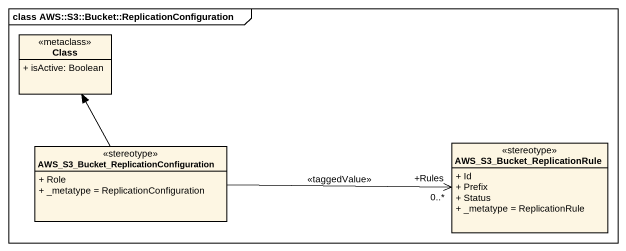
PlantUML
@startuml
mainframe class AWS::S3::Bucket::ReplicationConfiguration
hide circle
hide empty members
skinparam classAttributeIconSize 0
class "Class" as Class_ <<metaclass>> {
  + isActive: Boolean
}
class "AWS_S3_Bucket_ReplicationConfiguration" as AWS_S3_Bucket <<stereotype>> {
  + Role
  + _metatype = ReplicationConfiguration
}
class "AWS_S3_Bucket_ReplicationRule" as AWS_S3_Bucket_2 <<stereotype>> {
  + Id
  + Prefix
  + Status
  + _metatype = ReplicationRule
}
AWS_S3_Bucket -up-> Class_
AWS_S3_Bucket -right-> "+Rules\n0..*" AWS_S3_Bucket_2 : <<taggedValue>>
@enduml
